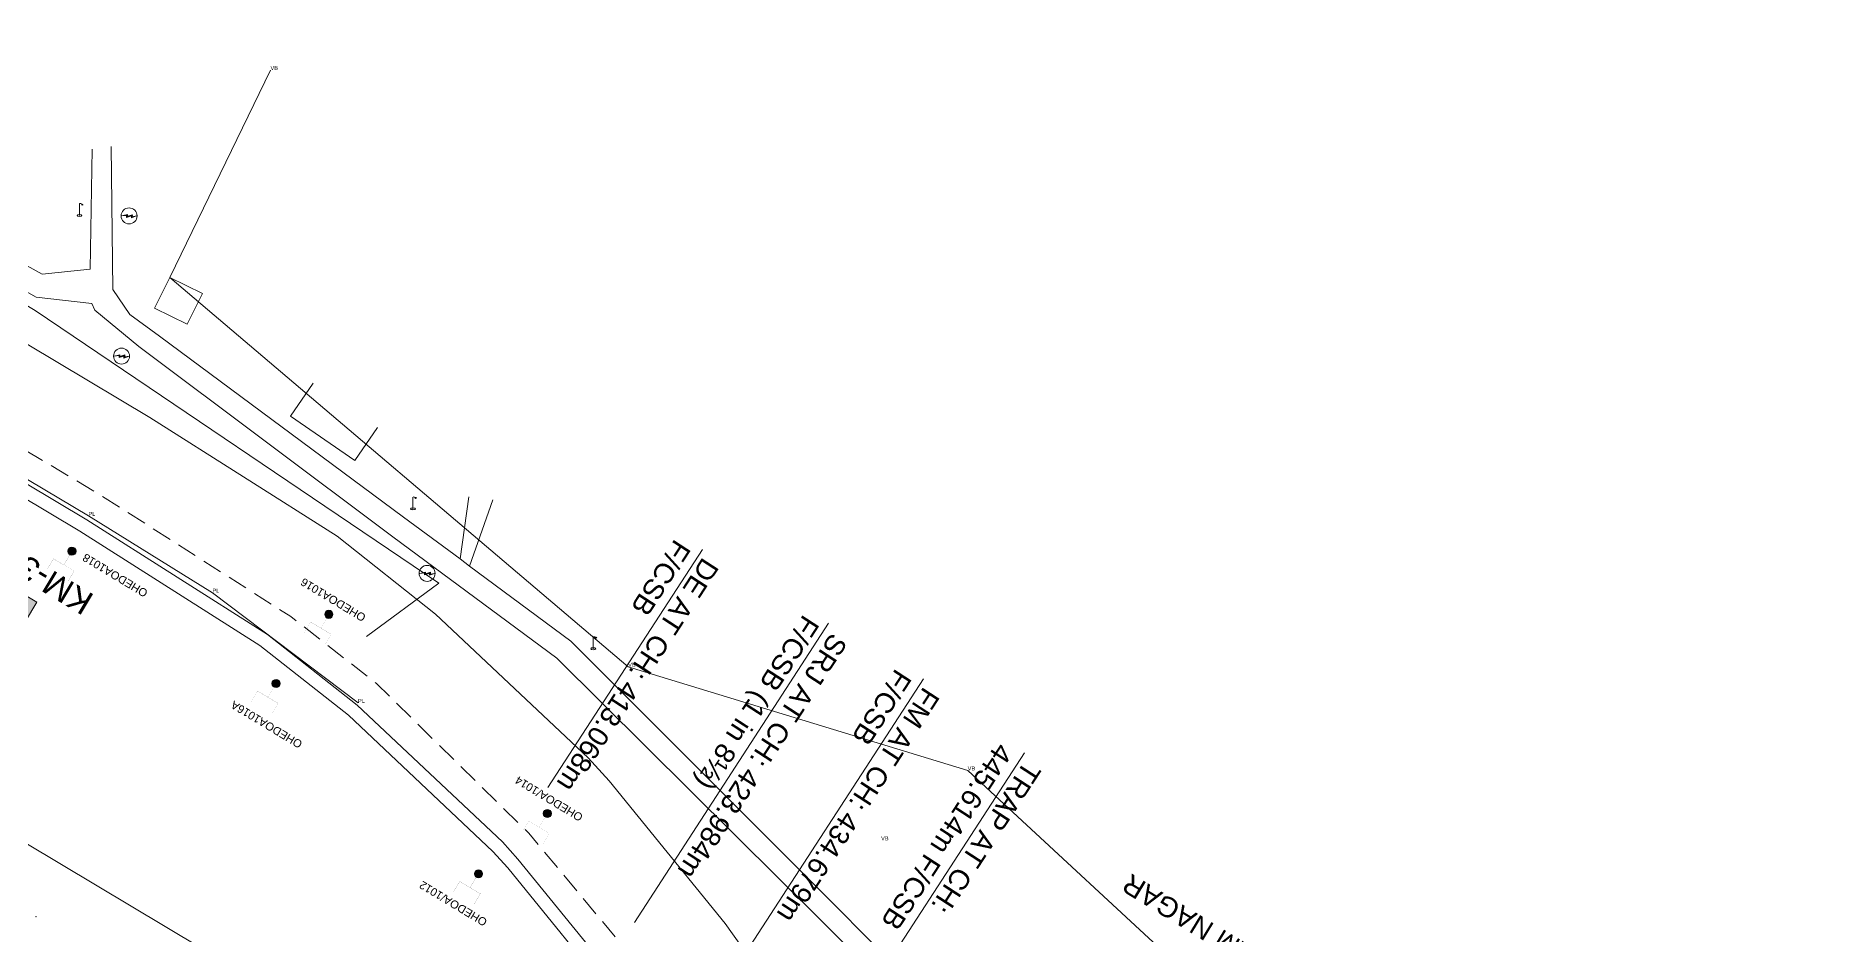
# Model space of a CAD drawing. Header units: metres. Extents: x 593168 to 611286, y 3401475 to 3412398.
# Drawn here: x 600156.6 to 600381, y 3408189.9 to 3408302 of the extents above; entities that cross this region are included whole.
import ezdxf
from ezdxf.enums import TextEntityAlignment as Align

# ---------------------------------------------------------------- set-up
doc = ezdxf.new("R2010")
doc.units = ezdxf.units.M
doc.header["$MEASUREMENT"] = 0
doc.linetypes.add('DASHED', pattern=[0.75, 0.5, -0.25])
for name, color, linetype, lineweight in [('Compound Wall', 251, 'Continuous', 0), ("DORAHA STN. SRJ's", 251, 'Continuous', 0), ('Electric Pole', 251, 'Continuous', 0), ('Existing IR Track', 143, 'Continuous', 0), ('IR PROP. DETAILS', 190, 'Continuous', 0), ('KM STONE', 7, 'Continuous', 0), ('Lamp_Post', 251, 'Continuous', 0), ('OHE MAST', 8, 'Continuous', 0), ('OHE MAST TEXT', 8, 'Continuous', 0), ('Pipe Line', 4, 'Continuous', 0), ('Platform', 7, 'Continuous', 0), ('Residential Building Semipucca', 251, 'Continuous', 0), ('Subroad Edge', 34, 'Continuous', 0), ('Village Area', 251, 'Continuous', 0), ('Village Area text', 251, 'Continuous', 0), ('Village Name', 7, 'Continuous', 0)]:
    doc.layers.add(name, color=color, linetype=linetype, lineweight=lineweight)
doc.styles.get("Standard").update_dxf_attribs({"font": 'arial.ttf'})
doc.styles.add('Style-Arial', font='arial.ttf')
doc.styles.add('Vill txt', font='arial.ttf', dxfattribs={"height": 3})

# ---------------------------------------------------------------- blocks, each defined once
blk = doc.blocks.new('EP')
blk.add_hatch(color=8).paths.add_polyline_path([(-0.21, -0.05), (-0.21, 0.16), (-0.93, -0.01), (-0.31, 0.07), (-0.31, -0.19), (0.31, 0), (0.31, -0.24), (0.94, -0.01), (0.41, -0.1), (0.43, 0.15)])
at = {"color": 8}
for p, q in [((-0.93, -0.01), (-0.21, 0.16)), ((-0.31, 0.07), (-0.93, -0.01)), ((-0.31, -0.19), (-0.31, 0.07)), ((0.31, 0), (-0.31, -0.19)), ((-0.21, 0.16), (-0.21, -0.05)), ((-0.21, -0.05), (0.43, 0.15)), ((0.31, -0.24), (0.31, 0)), ((0.43, 0.15), (0.41, -0.1)), ((0.94, -0.01), (0.31, -0.24)), ((0.41, -0.1), (0.94, -0.01))]:
    blk.add_line(p, q, dxfattribs=at)
blk.add_circle((0, 0), 1, dxfattribs=at)
blk = doc.blocks.new('LP')
for points in [[(0, 0), (0, 1.5)], [(0.25, 1.35), (0.44, 1.35)]]:
    blk.add_lwpolyline(points)
for centre, radius, start, end in [((0.07, 0.99), 0.519, 57.6425, 97.3165), ((0.34, 1.33), 0.094, 11.7012, 168.0476)]:
    blk.add_arc(centre, radius, start, end)
at = {"extrusion": (0, 0, -1)}
blk.add_ellipse((0, 0.01), major_axis=(0.308, 0), ratio=0.400495, dxfattribs=at)
blk.add_ellipse((0.35, 1.36), major_axis=(0.0017, 0.0438), ratio=0.461056, start_param=1.74022, end_param=4.575836)
blk = doc.blocks.new('KM POST PLAN')
h = blk.add_hatch(color=256)
h.dxf.hatch_style = 1
h.paths.add_polyline_path([(0, -8.47), (-3, -8.47), (-3, -20), (0, -20)])
h.paths.add_polyline_path([(0, -8.47), (0, 0), (-6.25, -8.47)])
for points in [[(0, 0), (-6.25, -8.47), (6.25, -8.47)], [(0, 0), (0, -20)], [(0, 0), (6.25, -8.47)], [(3, -8.47), (3, -20), (-3, -20), (-3, -8.47)]]:
    blk.add_lwpolyline(points)
at = {"style": 'Style-Arial'}
blk.add_attdef('KM-POST', text='', height=6, dxfattribs=at).set_placement((0, -26, -263.95), align=Align.MIDDLE_CENTER)
blk = doc.blocks.new('OHE MAST')
h = blk.add_hatch(color=256)
h.dxf.hatch_style = 1
edge = h.paths.add_edge_path()
edge.add_arc((0, 0), 0.514, 0, 360)
at = {"const_width": 0.01}
for points in [[(1.5, 3.5), (1.5, 2), (-1.5, 2), (-1.5, 3.5)], [(0, 2), (0, 0)]]:
    blk.add_lwpolyline(points, dxfattribs=at)
blk.add_circle((0, 0), 0.514)

msp = doc.modelspace()

# ---------------------------------------------------------------- linework, layer by layer
at = {"layer": 'Compound Wall'}
for points in [[(600105.765, 3408298.4011, 258.4254), (600123.1193, 3408287.7133, 258.5034), (600156.4593, 3408267.7863, 258.4864), (600206.8859, 3408233.7246, 258.8532)], [(600206.8859, 3408233.7246, 258.8532), (600197.8545, 3408227.0462, 260.6927)]]:
    msp.add_polyline3d(points, dxfattribs=at)
at = {"layer": "DORAHA STN. SRJ's", "lineweight": 13, "flags": 128}
for points, elevation in [([(600239.844, 3408237.9372), (600220.5326, 3408208.195)], -260.0829), ([(600267.4397, 3408221.7643), (600243.1695, 3408184.3849)], 260.0829), ([(600280.0758, 3408212.5428), (600255.8056, 3408175.1635)], 260.0829)]:
    msp.add_lwpolyline(points, dxfattribs=dict(at, elevation=elevation))
msp.add_lwpolyline([(600255.6027, 3408228.7147), (600231.3324, 3408191.3353)], dxfattribs=at)
at = {"layer": 'Existing IR Track', "color": 88, "linetype": 'DASHED', "ltscale": 5, "flags": 128}
msp.add_lwpolyline([(600371.7741, 3408059.102), (600352.7103, 3408073.6753), (600351.4286, 3408074.6873), (600348.6872, 3408076.7912), (600341.272, 3408082.5498), (600311.4863, 3408102.3599), (600287.0632, 3408120.9234), (600260.655, 3408148.6428), (600249.3309, 3408163.1641), (600235.3453, 3408181.8862), (600218.1266, 3408202.5097), (600199.1191, 3408221.1831), (600188.3962, 3408229.5465), (600164.7737, 3408244.6274), (600138.4067, 3408260.3476), (600113.8224, 3408274.9741), (600086.4067, 3408291.3862), (600061.2619, 3408306.475), (600034.6374, 3408322.3375), (600016.572, 3408333.1355), (599985.9365, 3408351.4066), (599957.6168, 3408368.3825), (599953.3616, 3408370.9223)], dxfattribs=at)
at = {"layer": 'Existing IR Track', "flags": 128}
msp.add_lwpolyline([(600308.851, 3408097.9517), (600295.5444, 3408107.3834), (600293.6546, 3408108.8504), (600291.8701, 3408110.2163), (600281.6032, 3408118.582), (600270.3986, 3408129.0294), (600255.7051, 3408145.2896), (600244.6044, 3408159.775), (600229.3954, 3408181.1272), (600215.5063, 3408198.1644), (600213.6383, 3408200.2358), (600195.5917, 3408217.2245), (600184.5278, 3408225.9536), (600162.0459, 3408240.2023), (600135.3862, 3408256.1082), (600117.2637, 3408266.9192), (600083.7776, 3408286.917)], dxfattribs=at)
at = {"layer": 'IR PROP. DETAILS'}
msp.add_lwpolyline([(599916.5068, 3408344.0341), (600195.0009, 3408177.5372, -0.05223205), (600233.7344, 3408148.505, 0.05144606), (600271.8433, 3408119.8476)], format="xyb", dxfattribs=at)
for points in [[(600143.9297, 3408270.4294), (600170.7831, 3408254.4079), (600194.1815, 3408239.5784), (600206.4922, 3408229.8656), (600225.5656, 3408211.9104), (600228.1688, 3408209.0236), (600242.6633, 3408191.2438), (600258.018, 3408169.6872), (600268.5306, 3408155.969), (600282.2928, 3408140.7394), (600292.5685, 3408131.1582), (600293.371, 3408130.5043), (600283.0945, 3408119.483)], [(600283.1188, 3408119.509), (600282.7052, 3408119.846), (600271.594, 3408130.2063), (600256.9941, 3408146.3629), (600245.9525, 3408160.7713), (600230.7289, 3408182.144), (600216.7789, 3408199.2558), (600214.8371, 3408201.4091), (600196.6873, 3408218.495), (600185.498, 3408227.3229), (600162.924, 3408241.63), (600136.245, 3408257.5475)]]:
    msp.add_lwpolyline(points, dxfattribs=at)
at = {"layer": 'Pipe Line'}
msp.add_polyline3d([(600196.803, 3408218.776, 259.189), (600178.618, 3408232.53, 259.195), (600163.125, 3408242.123, 259.196), (600136.915, 3408257.691, 259.167), (600111.276, 3408272.775, 259.1), (600084.915, 3408288.453, 258.998), (600059.13, 3408303.882, 258.969), (599984.187, 3408348.936, 258.923), (599955.791, 3408365.898, 258.994), (599931.935, 3408380.325, 258.94), (599908.133, 3408394.497, 258.927), (599879.266, 3408411.472, 258.87), (599856.958, 3408424.961, 258.89), (599831.098, 3408440.387, 259.174), (599813.093, 3408451.16, 258.999), (599790.189, 3408464.58, 258.696)], dxfattribs=at)
at = {"layer": 'Platform'}
msp.add_point((600156.557, 3408192.086, 259.643), dxfattribs=at)
at = {"layer": 'Residential Building Semipucca'}
msp.add_polyline3d([(600175.4727, 3408266.0582, 261.5974), (600171.3861, 3408268.0629, 261.5025), (600173.2734, 3408271.8822, 261.5785), (600177.3609, 3408269.8771, 261.5785)], close=True, dxfattribs=at)
msp.add_polyline3d([(600199.2336, 3408253.1745, 262.6701), (600196.4066, 3408249.0522, 262.6701), (600188.3561, 3408254.5731, 260.7497), (600191.1832, 3408258.6954, 260.7497)], dxfattribs=at)
at = {"layer": 'Subroad Edge'}
for points in [[(600059.9713, 3408335.8342, 257.8485), (600057.0262, 3408330.4178, 257.9275), (600063.6066, 3408319.6151, 258.0705), (600071.2276, 3408311.6548, 258.2574), (600087.5276, 3408306.1806, 258.2614), (600100.1102, 3408304.0053, 258.3394), (600107.0389, 3408300.959, 258.3104), (600124.1532, 3408290.7094, 258.2394), (600157.3354, 3408272.3014, 258.4754), (600163.3323, 3408272.9117, 258.6003), (600163.602, 3408287.8968, 258.5064)], [(600379.0208, 3408057.5918, 259.3181), (600379.9313, 3408059.4183, 259.1712), (600380.9753, 3408063.3183, 258.8113), (600377.6719, 3408066.6901, 258.7173), (600356.8889, 3408081.0218, 258.7313), (600331.2988, 3408104.5269, 258.6403), (600299.6422, 3408143.7859, 258.5473), (600288.3426, 3408158.182, 258.6843), (600221.6275, 3408224.3598, 258.6303), (600201.1635, 3408239.5254, 258.8023), (600169.4299, 3408263.2607, 258.6893), (600163.9089, 3408267.816, 258.6263), (600163.5282, 3408268.6479, 258.5753), (600156.5847, 3408269.4234, 258.4834), (600123.3808, 3408288.3093, 258.3794)], [(600368.3276, 3408132.7017, 258.3963), (600366.1053, 3408110.4822, 258.4034), (600358.3422, 3408083.7346, 258.6723), (600333.9695, 3408106.0658, 258.5983), (600302.2929, 3408145.4931, 258.5044), (600293.487, 3408156.4086, 258.6553), (600223.3747, 3408226.4983, 258.7833), (600210.7312, 3408235.853, 258.8243), (600209.5668, 3408236.7547, 258.8503), (600202.4877, 3408241.9739, 258.7993), (600172.0147, 3408264.5688, 258.7093), (600168.2839, 3408267.27, 258.6563), (600166.1761, 3408270.401, 258.6223), (600165.9626, 3408288.2335, 258.4814)], [(600209.5668, 3408236.7547, 258.8503), (600210.6649, 3408244.4857, 258.8812)], [(600210.7312, 3408235.853, 258.8243), (600213.6596, 3408244.1304, 258.9392)]]:
    msp.add_polyline3d(points, dxfattribs=at)
at = {"layer": 'Village Area'}
msp.add_polyline3d([(600185.8673, 3408297.7964, 266.7959), (600173.2734, 3408271.8822, 261.5785), (600230.5466, 3408223.2798, 260.7707), (600272.9782, 3408210.3454, 257.7406), (600302.9387, 3408182.6108, 258.0445), (600293.3344, 3408160.1491, 259.0672), (600324.5815, 3408161.0123, 259.0562), (600334.663, 3408162.8268, 258.8336)], dxfattribs=at)

# ---------------------------------------------------------------- block references
at = {"layer": 'Electric Pole', "xscale": 0.9997078269552191, "yscale": 0.9997078269552191, "zscale": 0.9997078269552191}
for p in [(600168.1913, 3408279.5779, 261.5605), (600167.2515, 3408262.0701, 264.4216), (600205.4344, 3408234.9498, 260.9236)]:
    msp.add_blockref('EP', p, dxfattribs=at)
at = {"layer": 'KM STONE', "xscale": 0.5, "yscale": 0.5, "zscale": 0.5, "rotation": 148.9903102435466}
msp.add_blockref('KM POST PLAN', (600150.2352, 3408223.5383), dxfattribs=at).add_auto_attribs({'KM-POST': 'KM-353'})
at = {"layer": 'Lamp_Post', "xscale": 0.9997078269552191, "yscale": 0.9997078269552191, "zscale": 0.9997078269552191}
for p in [(600162.0032, 3408279.6192, 261.4255), (600203.6678, 3408242.9791, 262.3302), (600226.1901, 3408225.5328, 260.7447)]:
    msp.add_blockref('LP', p, dxfattribs=at)
at = {"layer": 'OHE MAST', "rotation": 149.0208306544456}
for p in [(600161.0539, 3408237.7164), (600193.1534, 3408229.8248), (600186.5651, 3408221.1979), (600220.45, 3408204.9641), (600211.8493, 3408197.4308)]:
    msp.add_blockref('OHE MAST', p, dxfattribs=at)

# ---------------------------------------------------------------- texts
at = {"layer": "DORAHA STN. SRJ's", "lineweight": 13, "char_height": 2.5, "attachment_point": 4, "rotation": 237.004561, "line_spacing_factor": 0.648, "style": 'Style-Arial'}
for s, insert, width in [('\\pxsm1;DE AT CH: 413.068m F/CSB', (600239.1913, 3408237.5439), 36.578812), ('\\pxsm1;SRJ AT CH: 423.984m F/CSB (1 in 8½)', (600254.95, 3408228.3213), 39.815659), ('\\pxsm1;FM AT CH: 434.679m F/CSB', (600266.7871, 3408221.371), 41.254282), ('\\pxsm1;TRAP AT CH: 445.614m F/CSB', (600279.4231, 3408212.1495), 35.859537)]:
    msp.add_mtext(s, dxfattribs=dict(at, insert=insert, width=width))
at = {"layer": 'OHE MAST TEXT'}
for s, p in [('OHEDOA1018', (600170.6378, 3408232.7599, 261.782)), ('OHEDOA1016', (600197.8834, 3408229.7116, 260.571)), ('OHEDOA1016A', (600189.9523, 3408213.8953, 260.503)), ('OHEDOA/1014', (600225.0062, 3408204.769, 261.986)), ('OHEDOA/1012', (600213.0449, 3408191.6773, 261.971))]:
    msp.add_text(s, height=1, rotation=149, dxfattribs=at).set_placement(p)
at = {"layer": 'Pipe Line'}
for p in [(600163.125, 3408242.123, 259.196), (600178.618, 3408232.53, 259.195), (600196.803, 3408218.776, 259.189)]:
    msp.add_text('PL', height=0.5, dxfattribs=at).set_placement(p)
at = {"layer": 'Village Area text'}
for p in [(600185.867, 3408297.796, 266.796), (600230.547, 3408223.28, 260.771), (600272.978, 3408210.345, 257.741), (600262.156, 3408201.614, 257.727)]:
    msp.add_text('VB', height=0.5, dxfattribs=at).set_placement(p)
at = {"layer": 'Village Name', "style": 'Vill txt'}
msp.add_text('SATNAM NAGAR', height=2.5, rotation=148.676336, dxfattribs=at).set_placement((600317.1903, 3408183.0425, 52.6885))

doc.saveas('drawing.dxf')
